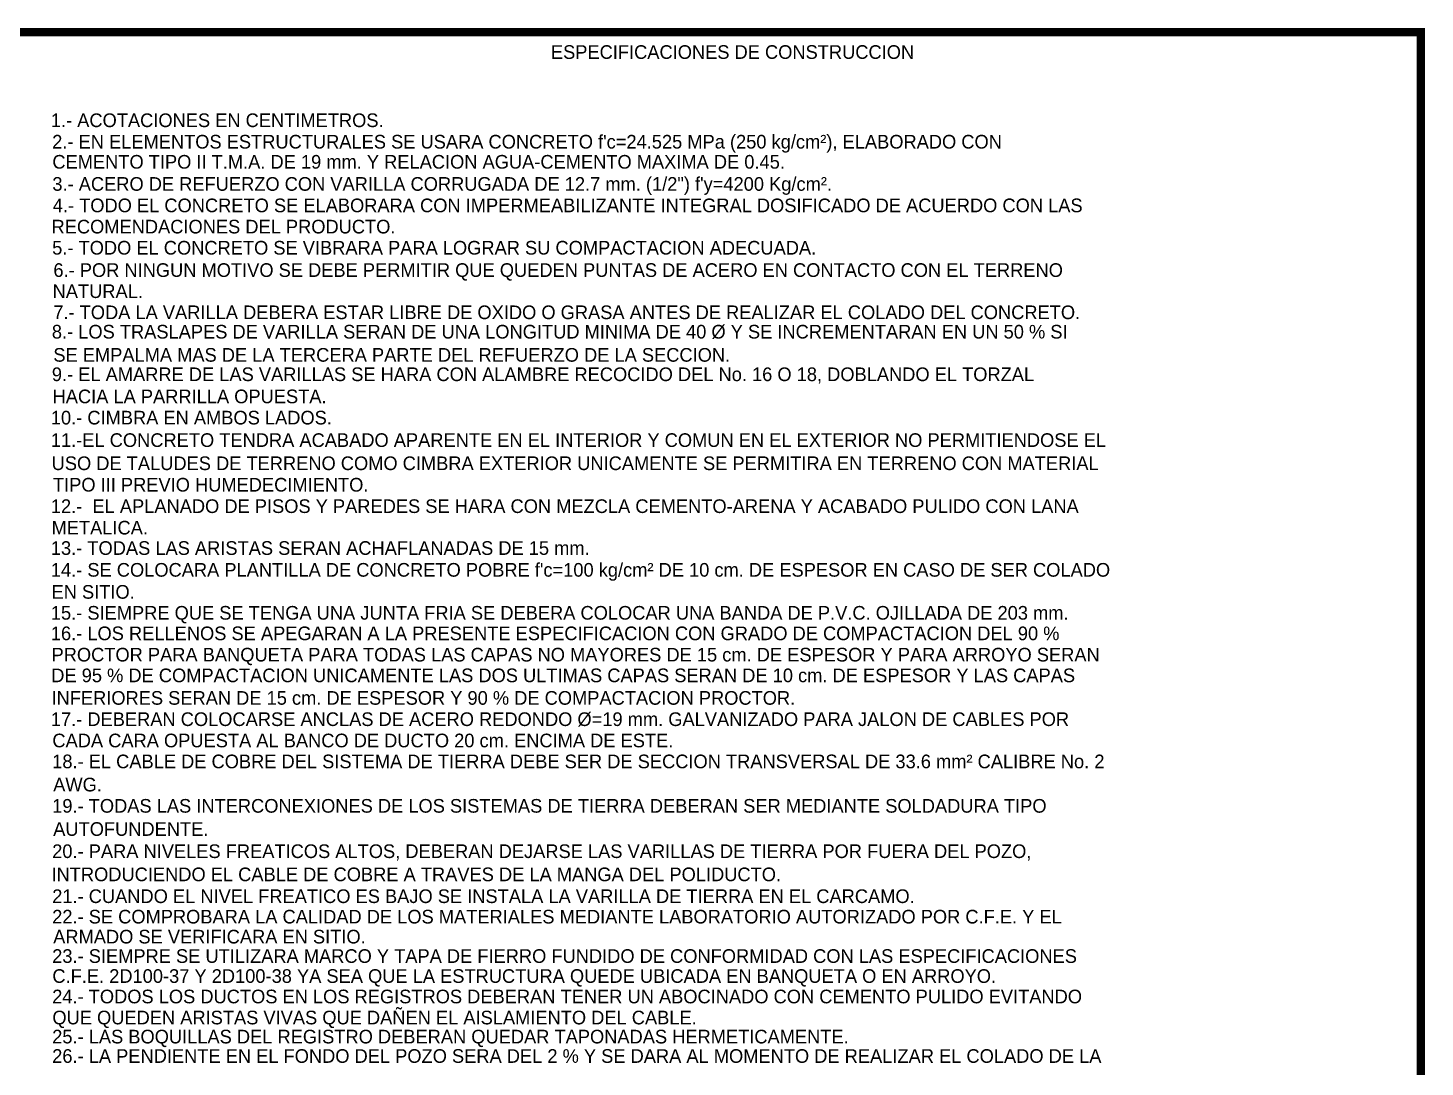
# Model space of a CAD drawing. Header units: centimetres. Extents: x 899 to 15869, y -2964 to 7534.
# Drawn here: x 14437 to 15869, y 6469 to 7534 of the extents above; entities that cross this region are included whole.
import ezdxf

# ---------------------------------------------------------------- set-up
doc = ezdxf.new("R2010")
doc.units = ezdxf.units.CM
doc.header["$LTSCALE"] = 10
doc.header["$MEASUREMENT"] = 0
for name, color, linetype in [('CABLES Y VARILLAS', 7, 'CONTINUOUS'), ('MARCO', 7, 'CONTINUOUS'), ('TEXTOS', 7, 'CONTINUOUS')]:
    doc.layers.add(name, color=color, linetype=linetype)
doc.styles.get("Standard").update_dxf_attribs({"font": ''})
doc.styles.get('Standard').set_extended_font_data('Zurich Ex BT')

# ---------------------------------------------------------------- blocks, each defined once
blk = doc.blocks.new('Marco-Reg')
at = {"layer": 'MARCO', "linetype": 'Continuous', "const_width": 8.47}
blk.add_lwpolyline([(15865, 5416.4), (15865, 7530), (12598.5, 7530), (12598.5, 5416.4)], close=True, dxfattribs=at)

msp = doc.modelspace()

# ---------------------------------------------------------------- block references
at = {"layer": 'TEXTOS'}
msp.add_blockref('Marco-Reg', (0, 0), dxfattribs=at)

# ---------------------------------------------------------------- texts
at = {"layer": 'CABLES Y VARILLAS'}
for s, p in [('1.- ACOTACIONES EN CENTIMETROS.', (14460.3, 7432.56)), ("2.- EN ELEMENTOS ESTRUCTURALES SE USARA CONCRETO f'c=24.525 MPa (250 kg/cm²), ELABORADO CON ", (14461.698, 7410.57)), ('CEMENTO TIPO II T.M.A. DE 19 mm. Y RELACION AGUA-CEMENTO MAXIMA DE 0.45.', (14461.891, 7389.963)), ('3.- ACERO DE REFUERZO CON VARILLA CORRUGADA DE 12.7 mm. (1/2") f\'y=4200 Kg/cm².', (14461.876, 7367.268)), ('4.- TODO EL CONCRETO SE ELABORARA CON IMPERMEABILIZANTE INTEGRAL DOSIFICADO DE ACUERDO CON LAS ', (14462.275, 7345.278)), ('RECOMENDACIONES DEL PRODUCTO.', (14461.032, 7323.508)), ('5.- TODO EL CONCRETO SE VIBRARA PARA LOGRAR SU COMPACTACION ADECUADA.', (14461.683, 7301.861)), ('6.- POR NINGUN MOTIVO SE DEBE PERMITIR QUE QUEDEN PUNTAS DE ACERO EN CONTACTO CON EL TERRENO ', (14462.939, 7278.954)), ('NATURAL.', (14462.125, 7257.299)), ('7.- TODA LA VARILLA DEBERA ESTAR LIBRE DE OXIDO O GRASA ANTES DE REALIZAR EL COLADO DEL CONCRETO.', (14462.821, 7235.652)), ('8.- LOS TRASLAPES DE VARILLA SERAN DE UNA LONGITUD MINIMA DE 40 Ø Y SE INCREMENTARAN EN UN 50 % SI ', (14461.349, 7215.758)), ('SE EMPALMA MAS DE LA TERCERA PARTE DEL REFUERZO DE LA SECCION.', (14462.895, 7192.007)), ('9.- EL AMARRE DE LAS VARILLAS SE HARA CON ALAMBRE RECOCIDO DEL No. 16 O 18, DOBLANDO EL TORZAL ', (14461.349, 7172.112)), ('HACIA LA PARRILLA OPUESTA.', (14462.081, 7149.409)), ('10.- CIMBRA EN AMBOS LADOS.', (14460.3, 7127.648)), ('11.-EL CONCRETO TENDRA ACABADO APARENTE EN EL INTERIOR Y COMUN EN EL EXTERIOR NO PERMITIENDOSE EL ', (14460.3, 7104.61)), ('USO DE TALUDES DE TERRENO COMO CIMBRA EXTERIOR UNICAMENTE SE PERMITIRA EN TERRENO CON MATERIAL ', (14461.136, 7080.859)), ('TIPO III PREVIO HUMEDECIMIENTO.', (14462.482, 7058.86)), ('12.-  EL APLANADO DE PISOS Y PAREDES SE HARA CON MEZCLA CEMENTO-ARENA Y ACABADO PULIDO CON LANA ', (14460.3, 7036.87)), ('METALICA.', (14461.047, 7014.834)), ('13.- TODAS LAS ARISTAS SERAN ACHAFLANADAS DE 15 mm.', (14460.3, 6993.944)), ("14.- SE COLOCARA PLANTILLA DE CONCRETO POBRE f'c=100 kg/cm² DE 10 cm. DE ESPESOR EN CASO DE SER COLADO ", (14460.3, 6971.578)), ('EN SITIO.', (14461.032, 6948.985)), ('15.- SIEMPRE QUE SE TENGA UNA JUNTA FRIA SE DEBERA COLOCAR UNA BANDA DE P.V.C. OJILLADA DE 203 mm.', (14460.3, 6927.509)), ('16.- LOS RELLENOS SE APEGARAN A LA PRESENTE ESPECIFICACION CON GRADO DE COMPACTACION DEL 90 % ', (14460.3, 6906.457)), ('PROCTOR PARA BANQUETA PARA TODAS LAS CAPAS NO MAYORES DE 15 cm. DE ESPESOR Y PARA ARROYO SERAN ', (14461.032, 6884.611)), ('DE 95 % DE COMPACTACION UNICAMENTE LAS DOS ULTIMAS CAPAS SERAN DE 10 cm. DE ESPESOR Y LAS CAPAS ', (14460.744, 6863.375)), ('INFERIORES SERAN DE 15 cm. DE ESPESOR Y 90 % DE COMPACTACION PROCTOR.', (14460.981, 6840.253)), ('17.- DEBERAN COLOCARSE ANCLAS DE ACERO REDONDO Ø=19 mm. GALVANIZADO PARA JALON DE CABLES POR ', (14460.3, 6818.453)), ('CADA CARA OPUESTA AL BANCO DE DUCTO 20 cm. ENCIMA DE ESTE.', (14461.891, 6796.607)), ('18.- EL CABLE DE COBRE DEL SISTEMA DE TIERRA DEBE SER DE SECCION TRANSVERSAL DE 33.6 mm² CALIBRE No. 2 ', (14461.698, 6775.139)), ('AWG.', (14462.741, 6751.388)), ('19.- TODAS LAS INTERCONEXIONES DE LOS SISTEMAS DE TIERRA DEBERAN SER MEDIANTE SOLDADURA TIPO ', (14461.698, 6729.589)), ('AUTOFUNDENTE.', (14462.741, 6705.838)), ('20.- PARA NIVELES FREATICOS ALTOS, DEBERAN DEJARSE LAS VARILLAS DE TIERRA POR FUERA DEL POZO, ', (14461.698, 6683.085)), ('INTRODUCIENDO EL CABLE DE COBRE A TRAVES DE LA MANGA DEL POLIDUCTO.', (14460.981, 6659.334)), ('21.- CUANDO EL NIVEL FREATICO ES BAJO SE INSTALA LA VARILLA DE TIERRA EN EL CARCAMO.', (14461.698, 6636.944)), ('22.- SE COMPROBARA LA CALIDAD DE LOS MATERIALES MEDIANTE LABORATORIO AUTORIZADO POR C.F.E. Y EL ', (14461.698, 6615.964)), ('ARMADO SE VERIFICARA EN SITIO.', (14462.741, 6595.471)), ('23.- SIEMPRE SE UTILIZARA MARCO Y TAPA DE FIERRO FUNDIDO DE CONFORMIDAD CON LAS ESPECIFICACIONES ', (14461.698, 6575.577)), ('C.F.E. 2D100-37 Y 2D100-38 YA SEA QUE LA ESTRUCTURA QUEDE UBICADA EN BANQUETA O EN ARROYO.', (14461.891, 6555.083)), ('24.- TODOS LOS DUCTOS EN LOS REGISTROS DEBERAN TENER UN ABOCINADO CON CEMENTO PULIDO EVITANDO ', (14461.698, 6534.103)), ('QUE QUEDEN ARISTAS VIVAS QUE DAÑEN EL AISLAMIENTO DEL CABLE.', (14461.905, 6512.524)), ('25.- LAS BOQUILLAS DEL REGISTRO DEBERAN QUEDAR TAPONADAS HERMETICAMENTE.', (14461.698, 6492.973)), ('26.- LA PENDIENTE EN EL FONDO DEL POZO SERA DEL 2 % Y SE DARA AL MOMENTO DE REALIZAR EL COLADO DE LA ', (14461.698, 6473.079))]:
    msp.add_text(s, height=14, dxfattribs=at).set_placement(p)
at = {"layer": 'TEXTOS'}
msp.add_text('ESPECIFICACIONES DE CONSTRUCCION', height=14, dxfattribs=at).set_placement((14973.009, 7502.523))

doc.saveas('drawing.dxf')
